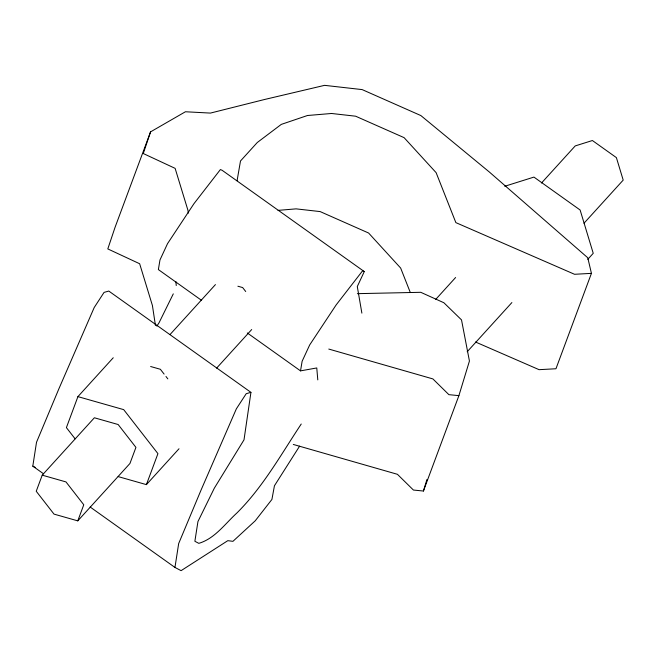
<?xml version="1.0" encoding="UTF-8"?>
<svg xmlns="http://www.w3.org/2000/svg" width="656" height="656" viewBox="0 0 656 656"><rect width="100%" height="100%" fill="white"/><g stroke="black" fill="none" stroke-linecap="round" stroke-linejoin="round"><path stroke-width="0.98" d="M43.608 473.845L32.8 466.145L36.515 442.259L58.868 388.844L94.202 307.533L104.066 292.387L108.781 291.059L250.936 392.354L244.007 439.84L214.34 488.154L197.94 521.561L194.873 541.29L198.809 543.348C214.799 538.617 224.959 523.89 236.759 513.115C263.007 487.113 280.973 454.551 301.235 424.022M299.62 446.121L274.438 485.768L271.912 499.454L255.233 520.798L232.937 541.331L227.812 540.667L181.097 570.654L174.955 567.44L178.67 543.562L201.023 490.139L236.357 408.836L246.221 393.682L250.936 392.354M317.791 379.89L316.774 367.95L300.522 370.87L302.129 361.251L309.681 344.949L336.134 304.942L362.538 270.862L364.277 271.576L357.29 286.549L361.874 313.125M237.07 180.744L240.498 160.974L257.291 142.5L281.285 124.394L307.484 115.505L331.551 113.48L355.618 116.202L404.088 137.645L436.125 172.667L455.863 222.622L574.549 274.29L591.433 273.363L587.768 257.775L489.335 172.003L420.857 115.563L362.161 89.601L324.589 85.346L264.302 99.556L210.42 113.086L185.427 111.758L150.552 131.872L115.079 227.263L107.805 248.919L139.654 263.745L152.422 305.532L155.447 325.499M293.306 444.448L397.429 474.304L413.411 490.04L423.423 491.032L426.933 479.495M423.423 491.032L458.897 395.65L469.434 361.038L461.512 319.89L443.882 302.752L420.75 292.305L357.356 293.658M150.552 131.872L143.279 153.529L175.127 168.362L187.895 210.141L188.354 213.143M42.222 475.165L36.236 491.262L54.013 514.115L77.785 520.864L129.945 463.48L135.931 447.384L118.154 424.53L94.382 417.774L42.222 475.165L65.985 481.922L83.771 504.776L77.785 520.864M113.242 357.766L77.925 396.626L66.404 427.622L75.112 438.823M118.17 476.6L146.403 484.628L157.932 453.64L123.689 409.631L77.925 396.626M591.433 273.363L555.96 368.754L539.076 369.672L475.526 342.014M173.291 293.855L159.08 322.719L156.858 326.139M170.043 334.535L215.439 284.597M216.611 368.131L251.691 329.542M146.403 484.628L179.006 448.761M435.641 299.489L455.6 277.521M541.512 182.999L575.222 145.919L592.401 140.523L616.394 157.62L623.2 180.105L584.02 223.204M467.179 351.755L511.885 302.572M587.809 259.292L593.237 253.314L580.125 210.01L533.935 177.095L504.751 186.263M278.029 210.379L296.077 208.862L320.144 211.585L368.615 233.028L400.652 268.05L410.328 292.56M458.897 395.65L448.884 394.658L432.903 378.922L328.779 349.066M237.89 286.221L242.646 287.566L245.713 291.51M150.634 366.515L160.367 369.279L164.107 374.084M32.8 466.145L35.432 467.523M364.277 271.576L222.122 170.281L220.383 169.568L193.979 203.647L167.526 243.655L159.974 259.956L158.367 269.575L201.597 300.382M247.312 332.961L300.522 370.87M90.159 507.022L174.955 567.44M165.976 376.478L167.838 378.881M175.89 281.58L176.234 285.557"/></g></svg>
